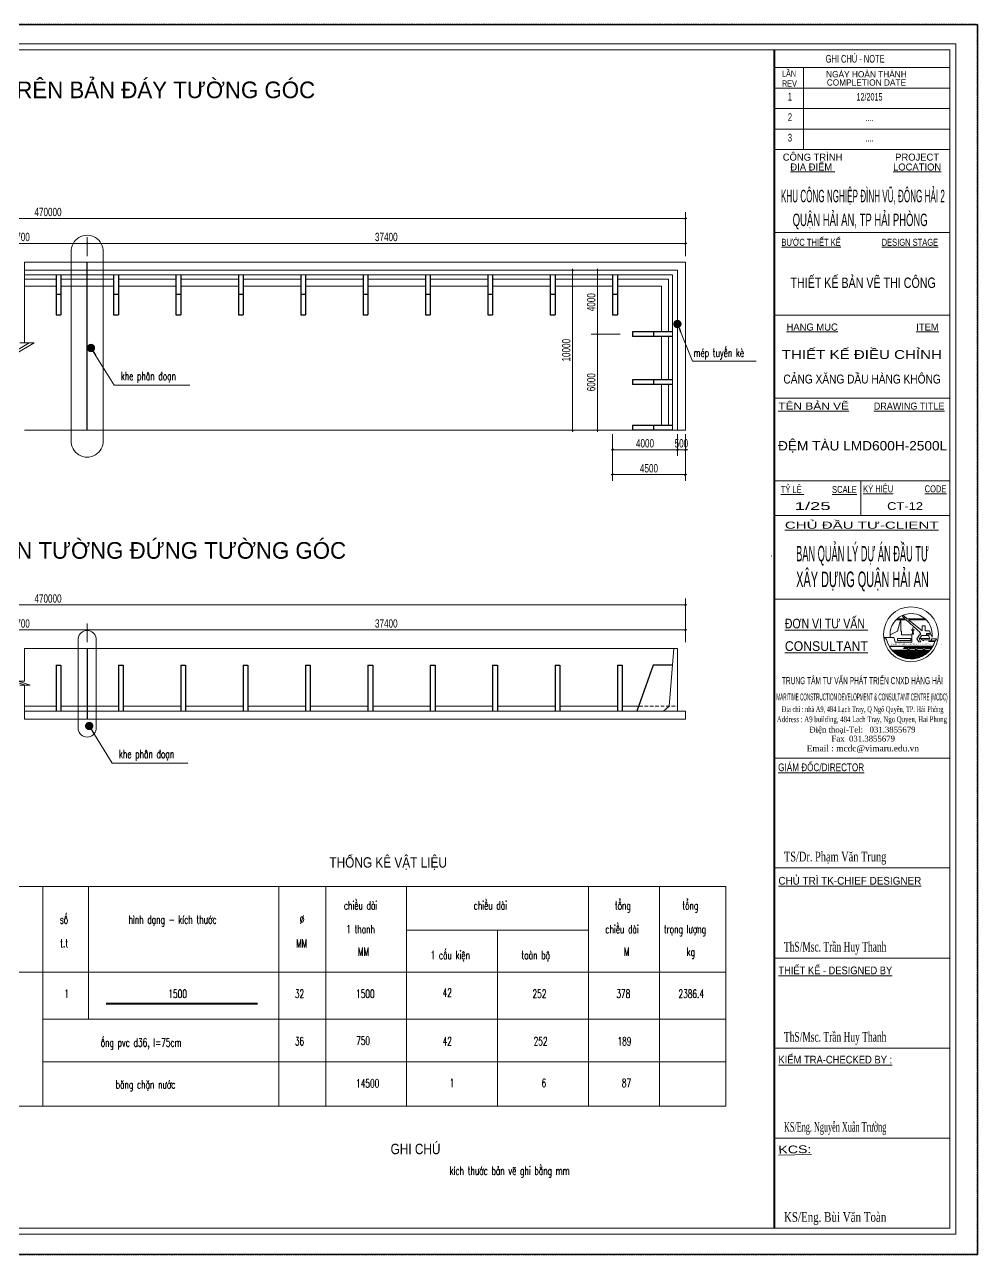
# Model space of a CAD drawing. Header units: millimetres. Extents: x -95488 to 835450, y -398213 to -214134.
# Drawn here: x 619439 to 679012, y -292409 to -215561 of the extents above; entities that cross this region are included whole.
import ezdxf
from ezdxf.enums import TextEntityAlignment as Align

# ---------------------------------------------------------------- set-up
doc = ezdxf.new("R2010")
doc.units = ezdxf.units.MM
doc.header["$MEASUREMENT"] = 0
doc.linetypes.add('HIDDEN', pattern=[0.375, 0.25, -0.125])
doc.layers.add('00 MV', color=3, linetype='Continuous', plot=False)
for name, color, linetype, lineweight in [('01 TEXT', 7, 'Continuous', 13), ('DIM', 177, 'Continuous', 20), ('MANH', 8, 'Continuous', 15), ('TEXT', 2, 'Continuous', 20), ('THAY', 7, 'Continuous', 25), ('THAY1', 9, 'Continuous', 20), ('THEPDOC', 1, 'Continuous', 40)]:
    doc.layers.add(name, color=color, linetype=linetype, lineweight=lineweight)
doc.layers.add('Net vang', color=2, linetype='Continuous')
doc.styles.add('GHI_CHU', font='VHARIAL_0.TTF', dxfattribs={"width": 0.8})
doc.styles.add('khung ban ve - kien phat', font='VHBLACK_0.TTF', dxfattribs={"width": 0.6})
doc.styles.add('phuc', font='VNTIME.TTF', dxfattribs={"width": 0.9})
doc.styles.add('TBV', font='VHHELS_0.TTF', dxfattribs={"width": 0.9, "height": 320})
doc.styles.add('TCK', font='VHAVANB_0.TTF', dxfattribs={"width": 0.85, "height": 200})
doc.styles.add('THUONG', font='vnsimli.shx', dxfattribs={"width": 0.55})
doc.styles.add('TXTDIM', font='VNARIAL_0.TTF', dxfattribs={"width": 0.7})
doc.dimstyles.new('DIM 260', dxfattribs={"dimscale": 260, "dimtxt": 2, "dimasz": 0.3, "dimexe": 1.5, "dimexo": 0, "dimgap": 0.5, "dimtad": 1, "dimdec": 0, "dimzin": 12, "dimdsep": 46, "dimtxsty": 'TXTDIM', "dimblk": 'SLASH', "dimcen": 1.5, "dimclrd": 256, "dimclre": 256, "dimclrt": 2, "dimadec": 0, "dimazin": 0, "dimtfac": 1, "dimtdec": 0, "dimtix": 1, "dimtmove": 0, "dimatfit": 3, "dimldrblk": 'DOT', "dimfxl": 2, "dimtolj": 1, "dimtzin": 0, "dimlwd": 9, "dimlwe": 9, "dimarcsym": 1})

# ---------------------------------------------------------------- blocks, each defined once
blk = doc.blocks.new('kk')
at = {"layer": '00 MV', "color": 3, "linetype": 'HIDDEN', "ltscale": 0.1}
blk.add_lwpolyline([(1792.07, -501.5), (2212.11, -501.5), (2212.11, -204.5), (1792.07, -204.5)], close=True, dxfattribs=at)
at = {"layer": '01 TEXT', "color": 7}
for p, q in [((2205.46, -214.88), (2163.03, -214.88)), ((2205.46, -219.83), (2163.03, -219.83)), ((2205.46, -224.78), (2163.03, -224.78)), ((2205.46, -229.73), (2163.03, -229.73)), ((2205.46, -234.68), (2163.03, -234.68)), ((2205.46, -254.68), (2163.03, -254.68)), ((2205.46, -274.68), (2163.03, -274.68)), ((2205.46, -294.68), (2163.03, -294.68)), ((2205.46, -314.68), (2163.03, -314.68)), ((2205.46, -323.06), (2163.03, -323.06)), ((2205.46, -343.27), (2163.03, -343.27)), ((2205.46, -381.62), (2163.03, -381.62)), ((2205.46, -408.16), (2163.02, -408.16)), ((2205.46, -429.92), (2163.02, -429.92)), ((2205.46, -451.68), (2163.02, -451.68)), ((2205.46, -473.45), (2163.02, -473.45))]:
    blk.add_line(p, q, dxfattribs=at)
at = {"layer": '01 TEXT', "linetype": 'Continuous'}
blk.add_lwpolyline([(1811.35, -496.62), (1811.35, -209.18), (2206.87, -209.18), (2206.87, -496.62)], close=True, dxfattribs=at)
at = {"layer": '01 TEXT', "color": 4, "const_width": 0.25}
blk.add_lwpolyline([(1812.76, -495.2), (1812.76, -210.6), (2205.46, -210.6), (2205.46, -495.2)], close=True, dxfattribs=at)
at = {"layer": '01 TEXT', "color": 7, "const_width": 0.424}
blk.add_lwpolyline([(2163.03, -210.6), (2163.03, -495.2)], dxfattribs=at)
at = {"layer": '01 TEXT', "color": 7}
for points in [[(2170.1, -214.88), (2170.1, -234.68)], [(2205.46, -274.68), (2163.03, -274.68)], [(2183.91, -314.68), (2183.91, -323.06)]]:
    blk.add_lwpolyline(points, dxfattribs=at)
at = {"layer": 'THAY1', "color": 0, "ltscale": 3}
for p, q in [((2194.21, -347.24), (2194.04, -347.44)), ((2194.63, -347.99), (2194.04, -347.44)), ((2195.14, -347.99), (2194.21, -347.24)), ((2192.46, -348.25), (2194.92, -348.25)), ((2192.74, -347.99), (2194.63, -347.99)), ((2193.49, -348.37), (2192.81, -350.96)), ((2193.63, -348.56), (2193.49, -348.37)), ((2193.63, -350.98), (2193.63, -348.56)), ((2198.28, -351.3), (2194.92, -348.25)), ((2195.14, -347.99), (2199.44, -347.99)), ((2195.46, -348.25), (2199.72, -348.25)), ((2198.73, -350.88), (2195.46, -348.25)), ((2196.47, -350.65), (2196.5, -350.11)), ((2196.5, -350.11), (2196.53, -350.65)), ((2199.45, -349.7), (2198.73, -349.7)), ((2198.73, -349.7), (2198.73, -350.88)), ((2199.45, -350.9), (2199.45, -349.7)), ((2191.95, -352.5), (2189.57, -352.51)), ((2190.17, -352.98), (2189.57, -352.51)), ((2192.81, -350.96), (2191, -351.88)), ((2192.23, -353.62), (2191.95, -352.5)), ((2192.81, -353.25), (2192.81, -352.73)), ((2192.81, -352.73), (2196.04, -352.73)), ((2196.04, -353.25), (2192.81, -353.25)), ((2193.78, -350.98), (2193.63, -350.98)), ((2193.78, -351.91), (2193.78, -350.98)), ((2193.78, -351.91), (2196.24, -351.91)), ((2196.04, -352.73), (2196.04, -353.25)), ((2196.1, -350.67), (2196.1, -350.65)), ((2196.1, -350.65), (2196.47, -350.65)), ((2196.44, -350.85), (2196.1, -350.67)), ((2196.24, -351.91), (2196.24, -353.62)), ((2196.36, -351.68), (2196.36, -351.45)), ((2196.36, -351.45), (2196.39, -351.45)), ((2196.64, -351.68), (2196.36, -351.68)), ((2196.36, -351.68), (2196.64, -351.68)), ((2196.39, -351.45), (2196.39, -351.22)), ((2196.39, -351.22), (2196.42, -351.22)), ((2196.42, -351.22), (2196.42, -350.96)), ((2196.42, -350.96), (2196.44, -350.96)), ((2196.44, -350.96), (2196.44, -350.85)), ((2196.9, -350.65), (2196.53, -350.65)), ((2196.56, -350.85), (2196.9, -350.67)), ((2196.56, -350.96), (2196.56, -350.85)), ((2196.59, -350.96), (2196.56, -350.96)), ((2196.59, -351.22), (2196.59, -350.96)), ((2196.61, -351.22), (2196.59, -351.22)), ((2196.61, -351.45), (2196.61, -351.22)), ((2196.64, -351.45), (2196.61, -351.45)), ((2196.64, -351.68), (2196.64, -351.45)), ((2196.9, -350.67), (2196.9, -350.65)), ((2197.45, -352.82), (2198.13, -351.87)), ((2197.99, -353.56), (2197.45, -352.82)), ((2198.02, -352.82), (2198.68, -352.05)), ((2198.45, -353.56), (2198.02, -352.82)), ((2198.13, -351.87), (2198.36, -351.87)), ((2198.19, -351.47), (2198.19, -351.33)), ((2198.19, -351.33), (2198.28, -351.33)), ((2198.36, -351.47), (2198.19, -351.47)), ((2198.28, -351.33), (2198.28, -351.3)), ((2200.65, -352.76), (2198.33, -352.76)), ((2198.33, -352.76), (2198.33, -352.79)), ((2198.33, -352.79), (2199.05, -353.3)), ((2198.36, -351.87), (2198.36, -351.47)), ((2198.68, -352.05), (2200.33, -352.05)), ((2199.05, -353.3), (2199.05, -353.1)), ((2199.05, -353.1), (2200.51, -353.1)), ((2200.56, -350.9), (2199.45, -350.9)), ((2199.79, -351.9), (2199.79, -351.53)), ((2199.79, -351.53), (2200.76, -351.53)), ((2200.94, -351.9), (2199.79, -351.9)), ((2200.33, -352.05), (2200.65, -352.76)), ((2200.51, -353.1), (2200.39, -353.48)), ((2200.76, -351.53), (2200.56, -350.9)), ((2200.76, -353.31), (2201.08, -352.82)), ((2202.08, -353.31), (2200.76, -353.31)), ((2201.15, -352.42), (2200.94, -351.9)), ((2201.08, -352.82), (2202.2, -352.82)), ((2202.2, -353.02), (2202.08, -353.02)), ((2202.08, -353.02), (2202.08, -353.31)), ((2202.2, -352.82), (2202.2, -353.02)), ((2201.38, -354.59), (2190.77, -354.59)), ((2190.83, -354.68), (2201.32, -354.68)), ((2195.39, -355.56), (2191.44, -355.56)), ((2195.39, -355.65), (2191.52, -355.65)), ((2195.39, -355.93), (2191.78, -355.93)), ((2195.39, -355.93), (2191.78, -355.93)), ((2195.39, -356.02), (2191.87, -356.02)), ((2195.39, -356.28), (2192.16, -356.28)), ((2196.24, -353.62), (2192.23, -353.62)), ((2195.39, -356.36), (2192.26, -356.36)), ((2194.52, -354.93), (2194.27, -355.19)), ((2194.27, -355.19), (2195.21, -355.19)), ((2201.17, -354.93), (2194.52, -354.93)), ((2195.21, -355.19), (2195.39, -355.39)), ((2195.39, -355.56), (2195.39, -355.39)), ((2195.39, -355.93), (2195.39, -355.65)), ((2195.39, -356.28), (2195.39, -356.02)), ((2195.39, -356.63), (2195.39, -356.36)), ((2195.55, -355.39), (2195.73, -355.19)), ((2195.55, -355.56), (2195.55, -355.39)), ((2197.24, -355.56), (2195.55, -355.56)), ((2195.55, -355.93), (2195.55, -355.65)), ((2197.24, -355.65), (2195.55, -355.65)), ((2197.24, -355.93), (2195.55, -355.93)), ((2197.24, -355.93), (2195.55, -355.93)), ((2195.55, -356.28), (2195.55, -356.02)), ((2197.24, -356.02), (2195.55, -356.02)), ((2197.24, -356.28), (2195.55, -356.28)), ((2195.55, -356.63), (2195.55, -356.36)), ((2197.24, -356.36), (2195.55, -356.36)), ((2197.07, -355.19), (2195.73, -355.19)), ((2197.24, -355.39), (2197.07, -355.19)), ((2197.24, -355.56), (2197.24, -355.39)), ((2197.24, -355.93), (2197.24, -355.65)), ((2197.24, -356.28), (2197.24, -356.02)), ((2197.24, -356.63), (2197.24, -356.36)), ((2197.42, -355.39), (2197.59, -355.19)), ((2197.42, -355.56), (2197.42, -355.39)), ((2199.11, -355.56), (2197.42, -355.56)), ((2197.42, -355.93), (2197.42, -355.65)), ((2199.11, -355.65), (2197.42, -355.65)), ((2200.37, -355.93), (2197.42, -355.93)), ((2199.11, -355.93), (2197.42, -355.93)), ((2197.42, -356.28), (2197.42, -356.02)), ((2199.11, -356.02), (2197.42, -356.02)), ((2199.11, -356.28), (2197.42, -356.28)), ((2197.42, -356.63), (2197.42, -356.36)), ((2199.11, -356.36), (2197.42, -356.36)), ((2198.93, -355.19), (2197.59, -355.19)), ((2197.99, -353.56), (2198.45, -353.56)), ((2199.11, -355.39), (2198.93, -355.19)), ((2199.11, -355.56), (2199.11, -355.39)), ((2199.11, -355.93), (2199.11, -355.65)), ((2199.11, -356.28), (2199.11, -356.02)), ((2199.11, -356.63), (2199.11, -356.36)), ((2199.28, -355.39), (2199.45, -355.19)), ((2199.28, -355.56), (2199.28, -355.39)), ((2200.71, -355.56), (2199.28, -355.56)), ((2199.28, -355.93), (2199.28, -355.65)), ((2200.63, -355.65), (2199.28, -355.65)), ((2199.28, -356.28), (2199.28, -356.02)), ((2200.28, -356.02), (2199.28, -356.02)), ((2200, -356.28), (2199.28, -356.28)), ((2199.28, -356.63), (2199.28, -356.36)), ((2199.89, -356.36), (2199.28, -356.36)), ((2201, -355.19), (2199.45, -355.19)), ((2200.39, -353.48), (2201.85, -353.48)), ((2195.39, -356.63), (2192.61, -356.63)), ((2195.39, -356.73), (2192.76, -356.73)), ((2195.39, -356.73), (2192.76, -356.73)), ((2195.39, -356.96), (2193.15, -356.96)), ((2195.39, -357.08), (2193.37, -357.08)), ((2195.39, -357.34), (2193.97, -357.34)), ((2195.39, -357.34), (2193.97, -357.34)), ((2195.39, -357.42), (2194.21, -357.42)), ((2195.39, -356.96), (2195.39, -356.73)), ((2195.39, -357.34), (2195.39, -357.08)), ((2195.39, -357.68), (2195.39, -357.42)), ((2197.24, -356.63), (2195.55, -356.63)), ((2195.55, -356.96), (2195.55, -356.73)), ((2197.24, -356.73), (2195.55, -356.73)), ((2197.24, -356.73), (2195.55, -356.73)), ((2197.24, -356.96), (2195.55, -356.96)), ((2195.55, -357.34), (2195.55, -357.08)), ((2197.24, -357.08), (2195.55, -357.08)), ((2197.24, -357.34), (2195.55, -357.34)), ((2197.24, -357.34), (2195.55, -357.34)), ((2195.55, -357.7), (2195.55, -357.42)), ((2197.24, -357.42), (2195.55, -357.42)), ((2197.24, -356.96), (2197.24, -356.73)), ((2197.24, -357.34), (2197.24, -357.08)), ((2197.24, -357.6), (2197.24, -357.42)), ((2199.11, -356.63), (2197.42, -356.63)), ((2197.42, -356.96), (2197.42, -356.73)), ((2199.11, -356.73), (2197.42, -356.73)), ((2199.11, -356.73), (2197.42, -356.73)), ((2199, -356.96), (2197.42, -356.96)), ((2197.42, -357.34), (2197.42, -357.08)), ((2198.78, -357.08), (2197.42, -357.08)), ((2198.19, -357.34), (2197.42, -357.34)), ((2197.42, -357.58), (2197.42, -357.42)), ((2197.94, -357.42), (2197.42, -357.42)), ((2199.11, -356.91), (2199.11, -356.73)), ((2199.54, -356.63), (2199.28, -356.63)), ((2199.28, -356.8), (2199.28, -356.73)), ((2199.39, -356.73), (2199.28, -356.73))]:
    blk.add_line(p, q, dxfattribs=at)
blk.add_circle((2196.06, -351.75), 6.64, dxfattribs=at)
for centre, radius, start, end in [((2196.09, -351.83), 5.1, 353.3199, 187.649), ((2196.08, -351.66), 6.05, 192.5837, 342.598)]:
    blk.add_arc(centre, radius, start, end, dxfattribs=at)
at = {"layer": '01 TEXT', "style": 'khung ban ve - kien phat', "width": 0.7}
for s, height, p in [('ghi chó - note', 1.8669, (2175.44, -213.69)), ('lÇn', 1.5, (2164.88, -217.09)), ('REV', 1.5, (2164.88, -219.48)), ('1', 1.87, (2166.31, -222.84)), ('2', 1.87, (2166.31, -227.79)), ('3', 1.87, (2166.31, -232.74))]:
    blk.add_text(s, height=height, dxfattribs=at).set_placement(p)
at = {"layer": '01 TEXT'}
for s, height, style, p in [('ngµy hoµn thµnh', 1.5, 'khung ban ve - kien phat', (2185.29, -217.24)), ('COMPLETION date', 1.5, 'khung ban ve - kien phat', (2185.29, -219.23)), ('c«ng tr×nh', 1.7, 'khung ban ve - kien phat', (2172.28, -237.36)), ('%%U®Þa ®iÓm ', 1.7, 'khung ban ve - kien phat', (2172.28, -239.74)), ('project', 1.7, 'khung ban ve - kien phat', (2197.54, -237.36)), ('%%Ulocation', 1.7, 'khung ban ve - kien phat', (2197.54, -239.74)), ('%%Uh¹ng môc', 1.7, 'khung ban ve - kien phat', (2172.18, -278.39)), ('%%Uitem', 1.7, 'khung ban ve - kien phat', (2200.05, -278.39)), ('§iÖn tho¹i-Tel:   031.3855679', 1.4, 'phuc', (2184.32, -375.47)), ('Fax  031.3855679', 1.4, 'phuc', (2184.52, -377.64)), ('Email : mcdc@vimaru.edu.vn', 1.4935, 'phuc', (2184.42, -380.02))]:
    blk.add_text(s, height=height, dxfattribs=dict(at, style=style)).set_placement(p, align=Align.CENTER)
at = {"layer": '01 TEXT', "style": 'khung ban ve - kien phat'}
for s, height, width, p in [('12/2015', 1.8, 0.7, (2186.03, -222.84)), ('....', 1.8, 0.7, (2186.03, -227.79)), ('....', 1.8, 0.7, (2186.03, -232.74)), ('%%Ub\xadíc thiÕt kÕ', 1.7, 0.8, (2171.92, -257.93)), ('%%Udesign stage', 1.7, 0.8, (2195.8, -257.93)), ('%%Utû lÖ ', 1.7, 0.7, (2167.37, -317.61)), ('%%Uscale', 1.7, 0.7, (2179.97, -317.61)), ('%%Uký hiÖu', 1.7, 0.7, (2188.13, -317.47)), ('%%Ucode', 1.7, 0.7, (2201.99, -317.47))]:
    blk.add_text(s, height=height, dxfattribs=dict(at, width=width)).set_placement(p, align=Align.CENTER)
at = {"layer": '01 TEXT'}
for s, height, style, width, p, p2 in [('khu c«ng nghiÖp ®×nh vò, ®«ng h¶i 2', 3, 'khung ban ve - kien phat', 0.418616, (2164.64, -247.4), (2204.25, -247.4)), ('quËn h¶i an, tp h¶i phßng ', 3, 'khung ban ve - kien phat', 0.482996, (2167.47, -253.16), (2200.72, -253.16)), ('thiÕt kÕ b¶n vÏ thi c«ng', 2.5122, 'khung ban ve - kien phat', 0.669286, (2166.93, -268.1), (2202.05, -268.1)), ('%%Utªn b¶n vÏ', 1.7, 'khung ban ve - kien phat', 1.090745, (2163.99, -297.48), (2181.08, -297.48)), ('%%Udrawing title', 1.7, 'khung ban ve - kien phat', 0.839148, (2187.07, -297.48), (2204.16, -297.48)), ('%%Uchñ ®Çu t\xad-client', 1.7, 'khung ban ve - kien phat', 1.401803, (2165.58, -326.24), (2202.72, -326.24)), ('ban qu¶n lý dù ¸n ®Çu t\xad', 3.75, 'khung ban ve - kien phat', 0.375811, (2168.31, -334.14), (2200.38, -334.14)), ('x©y dùng quËn h¶i an', 3.75, 'khung ban ve - kien phat', 0.440628, (2168.31, -340.34), (2200.38, -340.34)), ('%%U®¬n vÞ t\xad vÊn ', 2.3327, 'khung ban ve - kien phat', 0.700383, (2165.58, -350.31), (2185.64, -350.31)), ('%%Uconsultant', 2.3327, 'khung ban ve - kien phat', 0.817065, (2165.58, -355.76), (2185.64, -355.76)), ('trung t©m t\xad vÊn ph¸t triÓn cnxd hµng h¶i', 1.7, 'khung ban ve - kien phat', 0.59758, (2164.86, -363.79), (2203.78, -363.79)), ('MARITIME CONSTRUCTION DEVELOPMENT & CONSULTANT CENTRE (MCDC)', 1.7, 'khung ban ve - kien phat', 0.423497, (2163.53, -367.72), (2204.9, -367.72)), ('§Þa chØ : nhµ A9, 484 L¹ch Tray, Q Ng« QuyÒn, TP. H¶i Phßng', 1.4, 'phuc', 0.732291, (2164.83, -370.52), (2203.9, -370.52)), ('Address : A9 building, 484 Lach Tray, Ngo Quyen, Hai Phong', 1.4, 'phuc', 0.788828, (2163.65, -372.96), (2204.76, -372.96)), ('%%Ugi¸m ®èc/director', 1.8669, 'khung ban ve - kien phat', 0.69313, (2163.97, -384.8), (2184.74, -384.8)), ('TS/Dr. Ph¹m V¨n Trung', 2.3327, 'phuc', 0.729114, (2165.36, -406.59), (2190.1, -406.59)), ('%%Uchñ tr× tk-chief designer', 1.867, 'khung ban ve - kien phat', 0.853952, (2164.02, -412.2), (2198.55, -412.2)), ('ThS/Msc. TrÇn Huy Thanh', 2.3327, 'phuc', 0.670115, (2165.37, -428.35), (2190.1, -428.35)), ('%%UthiÕt kÕ - designed by', 1.867, 'khung ban ve - kien phat', 0.79244, (2164.02, -433.85), (2191.52, -433.85)), ('ThS/Msc. TrÇn Huy Thanh', 2.3327, 'phuc', 0.670115, (2165.37, -450.11), (2190.1, -450.11)), ('%%UkiÓm tra-checked by :', 1.867, 'khung ban ve - kien phat', 0.792516, (2164.02, -455.39), (2191.52, -455.39)), ('KS/Eng. NguyÔn Xu©n Tr\xadêng', 2.3327, 'phuc', 0.594563, (2165.36, -471.87), (2190.1, -471.87)), ('KS/Eng. Bïi V¨n Toµn', 2.3327, 'phuc', 0.790795, (2165.36, -493.63), (2190.1, -493.63))]:
    blk.add_text(s, height=height, dxfattribs=dict(at, style=style, width=width)).set_placement(p, p2, align=Align.FIT)
at = {"layer": '01 TEXT', "color": 1, "style": 'khung ban ve - kien phat'}
for s, width, p, p2 in [('thiÕt kÕ ®iÒu chØnh', 1.108959, (2164.83, -285.26), (2203.53, -285.26)), ('c¶ng x¨ng dÇu hµng kh«ng ', 0.718427, (2165.23, -291.18), (2203.93, -291.18))]:
    blk.add_text(s, height=2.1533, dxfattribs=dict(at, width=width)).set_placement(p, p2, align=Align.FIT)
at = {"layer": '01 TEXT', "style": 'khung ban ve - kien phat', "width": 1.184713}
blk.add_text('%%Ukcs:', height=1.867, rotation=1.0652, dxfattribs=at).set_placement((2164.02, -477.15), (2172, -477), align=Align.FIT)
at = {"layer": 'THAY1', "color": 0, "ltscale": 3, "style": 'GHI_CHU', "width": 0.8}
blk.add_text('maritime construction development and consultant center', height=0.252, dxfattribs=at).set_placement((2191.24, -354.24))
blk = doc.blocks.new('SLASH')
at = {"layer": 'DIM', "color": 16, "linetype": 'Continuous'}
for p, q in [((-1.2, 0), (1.2, 0)), ((-0.6, -0.6), (0.6, 0.6))]:
    blk.add_line(p, q, dxfattribs=at)
blk = doc.blocks.new('*D59')
at = {"layer": 'Defpoints', "color": 0}
for p in [(623354, -229230), (611954, -230032), (623354, -230032)]:
    blk.add_point(p, dxfattribs=at)
at = {"layer": 'DIM', "lineweight": 9}
for p, q in [((611954, -230032), (611954, -228840)), ((623354, -230032), (623354, -228840)), ((612032, -229230), (623276, -229230))]:
    blk.add_line(p, q, dxfattribs=at)
at = {"layer": 'DIM', "lineweight": 9, "xscale": 78, "yscale": 78, "zscale": 78, "rotation": 180}
blk.add_blockref('SLASH', (611954, -229230), dxfattribs=at)
at = {"layer": 'DIM', "lineweight": 9, "xscale": 78, "yscale": 78, "zscale": 78}
blk.add_blockref('SLASH', (623354, -229230), dxfattribs=at)
at = {"layer": 'DIM', "color": 2, "insert": (617654, -228834), "char_height": 520, "attachment_point": 5, "style": 'TXTDIM'}
blk.add_mtext('\\A1;13x30900=401700', dxfattribs=at)
blk = doc.blocks.new('_Dot')
at = {"color": 0, "linetype": 'ByBlock', "lineweight": -2}
blk.add_line((-0.5, 0), (-1, 0), dxfattribs=at)
at = {"color": 0, "linetype": 'ByBlock', "const_width": 0.5}
blk.add_lwpolyline([(-0.25, 0, 1), (0.25, 0, 1)], format="xyb", close=True, dxfattribs=at)
blk = doc.blocks.new('*D60')
at = {"layer": 'Defpoints', "color": 0}
for p in [(660754, -229230), (623354, -230032), (660754, -230032)]:
    blk.add_point(p, dxfattribs=at)
at = {"layer": 'DIM', "lineweight": 9}
for p, q in [((623354, -230032), (623354, -228840)), ((660754, -230032), (660754, -228840)), ((623432, -229230), (660676, -229230))]:
    blk.add_line(p, q, dxfattribs=at)
at = {"layer": 'DIM', "lineweight": 9, "xscale": 78, "yscale": 78, "zscale": 78, "rotation": 180}
blk.add_blockref('SLASH', (623354, -229230), dxfattribs=at)
at = {"layer": 'DIM', "lineweight": 9, "xscale": 78, "yscale": 78, "zscale": 78}
blk.add_blockref('SLASH', (660754, -229230), dxfattribs=at)
at = {"layer": 'DIM', "color": 2, "insert": (642054, -228834), "char_height": 520, "attachment_point": 5, "style": 'TXTDIM'}
blk.add_mtext('\\A1;37400', dxfattribs=at)
blk = doc.blocks.new('*D61')
at = {"layer": 'Defpoints', "color": 0}
for p in [(656685, -230908), (655262, -234908), (656685, -234908)]:
    blk.add_point(p, dxfattribs=at)
at = {"layer": 'DIM', "lineweight": 9}
for p, q in [((656685, -230908), (654872, -230908)), ((655262, -230986), (655262, -234830)), ((656685, -234908), (654872, -234908))]:
    blk.add_line(p, q, dxfattribs=at)
at = {"layer": 'DIM', "lineweight": 9, "xscale": 78, "yscale": 78, "zscale": 78}
for p, rotation in [((655262, -230908), 90), ((655262, -234908), 270)]:
    blk.add_blockref('SLASH', p, dxfattribs=dict(at, rotation=rotation))
at = {"layer": 'DIM', "color": 2, "insert": (654867, -232908), "char_height": 520, "attachment_point": 5, "rotation": 90, "style": 'TXTDIM'}
blk.add_mtext('\\A1;4000', dxfattribs=at)
blk = doc.blocks.new('*D62')
at = {"layer": 'Defpoints', "color": 0}
for p in [(656685, -234908), (655262, -240908), (656685, -240908)]:
    blk.add_point(p, dxfattribs=at)
at = {"layer": 'DIM', "lineweight": 9}
for p, q in [((656685, -234908), (654872, -234908)), ((655262, -234986), (655262, -240830)), ((656685, -240908), (654872, -240908))]:
    blk.add_line(p, q, dxfattribs=at)
at = {"layer": 'DIM', "lineweight": 9, "xscale": 78, "yscale": 78, "zscale": 78}
for p, rotation in [((655262, -234908), 90), ((655262, -240908), 270)]:
    blk.add_blockref('SLASH', p, dxfattribs=dict(at, rotation=rotation))
at = {"layer": 'DIM', "color": 2, "insert": (654867, -237908), "char_height": 520, "attachment_point": 5, "rotation": 90, "style": 'TXTDIM'}
blk.add_mtext('\\A1;6000', dxfattribs=at)
blk = doc.blocks.new('*D63')
at = {"layer": 'Defpoints', "color": 0}
for p in [(656685, -230908), (653702, -240908), (656685, -240908)]:
    blk.add_point(p, dxfattribs=at)
at = {"layer": 'DIM', "lineweight": 9}
for p, q in [((656685, -230908), (653312, -230908)), ((653702, -230986), (653702, -240830)), ((656685, -240908), (653312, -240908))]:
    blk.add_line(p, q, dxfattribs=at)
at = {"layer": 'DIM', "lineweight": 9, "xscale": 78, "yscale": 78, "zscale": 78}
for p, rotation in [((653702, -230908), 90), ((653702, -240908), 270)]:
    blk.add_blockref('SLASH', p, dxfattribs=dict(at, rotation=rotation))
at = {"layer": 'DIM', "color": 2, "insert": (653307, -235908), "char_height": 520, "attachment_point": 5, "rotation": 90, "style": 'TXTDIM'}
blk.add_mtext('\\A1;10000', dxfattribs=at)
blk = doc.blocks.new('*D64')
at = {"layer": 'Defpoints', "color": 0}
for p in [(656204, -241159), (660254, -241159), (660254, -242124)]:
    blk.add_point(p, dxfattribs=at)
at = {"layer": 'DIM', "lineweight": 9}
for p, q in [((656204, -241159), (656204, -242514)), ((660254, -241159), (660254, -242514)), ((656282, -242124), (660176, -242124))]:
    blk.add_line(p, q, dxfattribs=at)
at = {"layer": 'DIM', "lineweight": 9, "xscale": 78, "yscale": 78, "zscale": 78, "rotation": 180}
blk.add_blockref('SLASH', (656204, -242124), dxfattribs=at)
at = {"layer": 'DIM', "lineweight": 9, "xscale": 78, "yscale": 78, "zscale": 78}
blk.add_blockref('SLASH', (660254, -242124), dxfattribs=at)
at = {"layer": 'DIM', "color": 2, "insert": (658229, -241729), "char_height": 520, "attachment_point": 5, "style": 'TXTDIM'}
blk.add_mtext('\\A1;4000', dxfattribs=at)
blk = doc.blocks.new('*D65')
at = {"layer": 'Defpoints', "color": 0}
for p in [(660254, -241159), (660754, -241159), (660754, -242124)]:
    blk.add_point(p, dxfattribs=at)
at = {"layer": 'DIM', "lineweight": 9}
for p, q in [((660254, -241159), (660254, -242514)), ((660754, -241159), (660754, -242514)), ((660176, -242124), (660098, -242124)), ((660254, -242124), (660754, -242124)), ((660832, -242124), (660910, -242124))]:
    blk.add_line(p, q, dxfattribs=at)
at = {"layer": 'DIM', "lineweight": 9, "xscale": 78, "yscale": 78, "zscale": 78}
blk.add_blockref('SLASH', (660254, -242124), dxfattribs=at)
at = {"layer": 'DIM', "lineweight": 9, "xscale": 78, "yscale": 78, "zscale": 78, "rotation": 180}
blk.add_blockref('SLASH', (660754, -242124), dxfattribs=at)
at = {"layer": 'DIM', "color": 2, "insert": (660504, -241729), "char_height": 520, "attachment_point": 5, "style": 'TXTDIM'}
blk.add_mtext('\\A1;500', dxfattribs=at)
blk = doc.blocks.new('*D66')
at = {"layer": 'Defpoints', "color": 0}
for p in [(656204, -241159), (660754, -241159), (660754, -243684)]:
    blk.add_point(p, dxfattribs=at)
at = {"layer": 'DIM', "lineweight": 9}
for p, q in [((656204, -241159), (656204, -244074)), ((660754, -241159), (660754, -244074)), ((656282, -243684), (660676, -243684))]:
    blk.add_line(p, q, dxfattribs=at)
at = {"layer": 'DIM', "lineweight": 9, "xscale": 78, "yscale": 78, "zscale": 78, "rotation": 180}
blk.add_blockref('SLASH', (656204, -243684), dxfattribs=at)
at = {"layer": 'DIM', "lineweight": 9, "xscale": 78, "yscale": 78, "zscale": 78}
blk.add_blockref('SLASH', (660754, -243684), dxfattribs=at)
at = {"layer": 'DIM', "color": 2, "insert": (658479, -243289), "char_height": 520, "attachment_point": 5, "style": 'TXTDIM'}
blk.add_mtext('\\A1;4500', dxfattribs=at)
blk = doc.blocks.new('*D70')
at = {"layer": 'Defpoints', "color": 0}
for p in [(623354, -253383), (611954, -254160), (623354, -254160)]:
    blk.add_point(p, dxfattribs=at)
at = {"layer": 'DIM', "lineweight": 9}
for p, q in [((611954, -254160), (611954, -252993)), ((612032, -253383), (623276, -253383)), ((623354, -254160), (623354, -252993))]:
    blk.add_line(p, q, dxfattribs=at)
at = {"layer": 'DIM', "lineweight": 9, "xscale": 78, "yscale": 78, "zscale": 78, "rotation": 180}
blk.add_blockref('SLASH', (611954, -253383), dxfattribs=at)
at = {"layer": 'DIM', "lineweight": 9, "xscale": 78, "yscale": 78, "zscale": 78}
blk.add_blockref('SLASH', (623354, -253383), dxfattribs=at)
at = {"layer": 'DIM', "color": 2, "insert": (617654, -252988), "char_height": 520, "attachment_point": 5, "style": 'TXTDIM'}
blk.add_mtext('\\A1;13x30900=401700', dxfattribs=at)
blk = doc.blocks.new('*D71')
at = {"layer": 'Defpoints', "color": 0}
for p in [(660754, -253383), (623354, -254160), (660754, -254160)]:
    blk.add_point(p, dxfattribs=at)
at = {"layer": 'DIM', "lineweight": 9}
for p, q in [((623354, -254160), (623354, -252993)), ((623432, -253383), (660676, -253383)), ((660754, -254160), (660754, -252993))]:
    blk.add_line(p, q, dxfattribs=at)
at = {"layer": 'DIM', "lineweight": 9, "xscale": 78, "yscale": 78, "zscale": 78, "rotation": 180}
blk.add_blockref('SLASH', (623354, -253383), dxfattribs=at)
at = {"layer": 'DIM', "lineweight": 9, "xscale": 78, "yscale": 78, "zscale": 78}
blk.add_blockref('SLASH', (660754, -253383), dxfattribs=at)
at = {"layer": 'DIM', "color": 2, "insert": (642054, -252988), "char_height": 520, "attachment_point": 5, "style": 'TXTDIM'}
blk.add_mtext('\\A1;37400', dxfattribs=at)
blk = doc.blocks.new('*D72')
at = {"layer": 'Defpoints', "color": 0}
for p in [(660754, -227670), (581054, -230032), (660754, -230032)]:
    blk.add_point(p, dxfattribs=at)
at = {"layer": 'DIM', "lineweight": 9}
for p, q in [((581054, -230032), (581054, -227280)), ((660754, -230032), (660754, -227280)), ((581132, -227670), (660676, -227670))]:
    blk.add_line(p, q, dxfattribs=at)
at = {"layer": 'DIM', "lineweight": 9, "xscale": 78, "yscale": 78, "zscale": 78, "rotation": 180}
blk.add_blockref('SLASH', (581054, -227670), dxfattribs=at)
at = {"layer": 'DIM', "lineweight": 9, "xscale": 78, "yscale": 78, "zscale": 78}
blk.add_blockref('SLASH', (660754, -227670), dxfattribs=at)
at = {"layer": 'DIM', "color": 2, "insert": (620904, -227274), "char_height": 520, "attachment_point": 5, "style": 'TXTDIM'}
blk.add_mtext('\\A1;470000', dxfattribs=at)
blk = doc.blocks.new('*D73')
at = {"layer": 'Defpoints', "color": 0}
for p in [(660754, -251823), (581054, -254160), (660754, -254160)]:
    blk.add_point(p, dxfattribs=at)
at = {"layer": 'DIM', "lineweight": 9}
for p, q in [((581054, -254160), (581054, -251433)), ((581132, -251823), (660676, -251823)), ((660754, -254160), (660754, -251433))]:
    blk.add_line(p, q, dxfattribs=at)
at = {"layer": 'DIM', "lineweight": 9, "xscale": 78, "yscale": 78, "zscale": 78, "rotation": 180}
blk.add_blockref('SLASH', (581054, -251823), dxfattribs=at)
at = {"layer": 'DIM', "lineweight": 9, "xscale": 78, "yscale": 78, "zscale": 78}
blk.add_blockref('SLASH', (660754, -251823), dxfattribs=at)
at = {"layer": 'DIM', "color": 2, "insert": (620904, -251428), "char_height": 520, "attachment_point": 5, "style": 'TXTDIM'}
blk.add_mtext('\\A1;470000', dxfattribs=at)

msp = doc.modelspace()

# ---------------------------------------------------------------- linework, layer by layer
at = {"color": 4}
msp.add_open_spline([(666137, -248763.5), (666146.8, -248763.5), (666156.5, -248763.5), (666166.3, -248763.5)], degree=3, dxfattribs=at)
at = {"layer": 'DIM'}
for p, q in [((622359.2, -229664.1), (622359.2, -241540.7)), ((624349.4, -229664.1), (624349.4, -241540.7)), ((622795.9, -253891), (622795.9, -259589.8)), ((623912.7, -253891), (623912.7, -259589.8)), ((620579.3, -269428.6), (620579.3, -283151.3)), ((623440.1, -269428.6), (623440.1, -277706.6)), ((635329.7, -269428.6), (635329.7, -283151.3)), ((638268.6, -269428.6), (638268.6, -283151.3)), ((643307.5, -269428.6), (643307.5, -283151.3)), ((654686.9, -269428.6), (654686.9, -283151.3)), ((663272.7, -269428.6), (659145.1, -269428.6)), ((663272.7, -269428.6), (663272.7, -283151.3)), ((643307.5, -272143.6), (654686.9, -272143.6)), ((648997.2, -272143.6), (648997.2, -283151.3)), ((615655, -274774.2), (663272.7, -274774.2)), ((620579.3, -277706.6), (663272.7, -277706.6)), ((620579.3, -280371.7), (663272.7, -280371.7)), ((663272.7, -283151.3), (659145.1, -283151.3))]:
    msp.add_line(p, q, dxfattribs=at)
msp.add_lwpolyline([(615655, -269428.6), (659145.1, -269428.6), (659145.1, -283151.3), (615655, -283151.3)], close=True, dxfattribs=at)
for centre, radius, start, end in [((623354.3, -229719.5), 996.6, 356.812027, 183.187973), ((623354.3, -241596.1), 996.6, 176.812027, 3.187973), ((623354.3, -253985.1), 562.6, 7.043889, 172.956111), ((623354.3, -259520.8), 562.6, 187.043889, 352.956111)]:
    msp.add_arc(centre, radius, start, end, dxfattribs=at)
at = {"layer": 'Net vang'}
msp.add_lwpolyline([(570327.8, -215561.2), (679012.3, -215561.2), (679012.3, -292408.9), (570327.8, -292408.9)], close=True, dxfattribs=at)
at = {"layer": 'THAY'}
for p, q in [((623354.3, -240907.8), (623354.3, -230407.8)), ((623354.3, -254552.9), (623354.3, -258952.9))]:
    msp.add_line(p, q, dxfattribs=at)
at = {"layer": 'THAY', "color": 1}
for p, q in [((621404.3, -231207.8), (621404.3, -233707.8)), ((621704.3, -231207.8), (621704.3, -233707.8)), ((625004.3, -231207.8), (625004.3, -233707.8)), ((625304.3, -231207.8), (625304.3, -233707.8)), ((628904.3, -231207.8), (628904.3, -233707.8)), ((629204.3, -231207.8), (629204.3, -233707.8)), ((632804.3, -231207.8), (632804.3, -233707.8)), ((633104.3, -231207.8), (633104.3, -233707.8)), ((636704.3, -231207.8), (636704.3, -233707.8)), ((637004.3, -231207.8), (637004.3, -233707.8)), ((640604.3, -231207.8), (640604.3, -233707.8)), ((640904.3, -231207.8), (640904.3, -233707.8)), ((644504.3, -231207.8), (644504.3, -233707.8)), ((644804.3, -231207.8), (644804.3, -233707.8)), ((648404.3, -231207.8), (648404.3, -233707.8)), ((648704.3, -231207.8), (648704.3, -233707.8)), ((652304.3, -231207.8), (652304.3, -233707.8)), ((652604.3, -231207.8), (652604.3, -233707.8)), ((656204.3, -231207.8), (656204.3, -233707.8)), ((656504.3, -231207.8), (656504.3, -233707.8)), ((621404.3, -232407.8), (621704.3, -232407.8)), ((625004.3, -232407.8), (625304.3, -232407.8)), ((628904.3, -232407.8), (629204.3, -232407.8)), ((632804.3, -232407.8), (633104.3, -232407.8)), ((636704.3, -232407.8), (637004.3, -232407.8)), ((640604.3, -232407.8), (640904.3, -232407.8)), ((644504.3, -232407.8), (644804.3, -232407.8)), ((648404.3, -232407.8), (648704.3, -232407.8)), ((652304.3, -232407.8), (652604.3, -232407.8)), ((656204.3, -232407.8), (656504.3, -232407.8)), ((621404.3, -233707.8), (621704.3, -233707.8)), ((625004.3, -233707.8), (625304.3, -233707.8)), ((628904.3, -233707.8), (629204.3, -233707.8)), ((632804.3, -233707.8), (633104.3, -233707.8)), ((636704.3, -233707.8), (637004.3, -233707.8)), ((640604.3, -233707.8), (640904.3, -233707.8)), ((644504.3, -233707.8), (644804.3, -233707.8)), ((648404.3, -233707.8), (648704.3, -233707.8)), ((652304.3, -233707.8), (652604.3, -233707.8)), ((656204.3, -233707.8), (656504.3, -233707.8)), ((659954.3, -234757.8), (657454.3, -234757.8)), ((657454.3, -234757.8), (657454.3, -235057.8)), ((659954.3, -235057.8), (657454.3, -235057.8)), ((658754.3, -234757.8), (658754.3, -235057.8)), ((659954.3, -237757.8), (657454.3, -237757.8)), ((657454.3, -237757.8), (657454.3, -238057.8)), ((659954.3, -238057.8), (657454.3, -238057.8)), ((658754.3, -237757.8), (658754.3, -238057.8)), ((659954.3, -240607.8), (657454.3, -240607.8)), ((657454.3, -240607.8), (657454.3, -240907.8)), ((659954.3, -240907.8), (657454.3, -240907.8)), ((658754.3, -240607.8), (658754.3, -240907.8)), ((621404.3, -255592.9), (621404.3, -258452.9)), ((621404.3, -255592.9), (621704.3, -255592.9)), ((621704.3, -255592.9), (621704.3, -258452.9)), ((625304.3, -255592.9), (625304.3, -258452.9)), ((625304.3, -255592.9), (625604.3, -255592.9)), ((625604.3, -255592.9), (625604.3, -258452.9)), ((629204.3, -255592.9), (629204.3, -258452.9)), ((629204.3, -255592.9), (629504.3, -255592.9)), ((629504.3, -255592.9), (629504.3, -258452.9)), ((633104.3, -255592.9), (633104.3, -258452.9)), ((633104.3, -255592.9), (633404.3, -255592.9)), ((633404.3, -255592.9), (633404.3, -258452.9)), ((637004.3, -255592.9), (637004.3, -258452.9)), ((637004.3, -255592.9), (637304.3, -255592.9)), ((637304.3, -255592.9), (637304.3, -258452.9)), ((640904.3, -255592.9), (640904.3, -258452.9)), ((640904.3, -255592.9), (641204.3, -255592.9)), ((641204.3, -255592.9), (641204.3, -258452.9)), ((644804.3, -255592.9), (644804.3, -258452.9)), ((644804.3, -255592.9), (645104.3, -255592.9)), ((645104.3, -255592.9), (645104.3, -258452.9)), ((648704.3, -255592.9), (648704.3, -258452.9)), ((648704.3, -255592.9), (649004.3, -255592.9)), ((649004.3, -255592.9), (649004.3, -258452.9)), ((652604.3, -255592.9), (652604.3, -258452.9)), ((652604.3, -255592.9), (652904.3, -255592.9)), ((652904.3, -255592.9), (652904.3, -258452.9)), ((656504.3, -255592.9), (656504.3, -258452.9)), ((656504.3, -255592.9), (656804.3, -255592.9)), ((656804.3, -255592.9), (656804.3, -258452.9)), ((658742, -255583), (657722.5, -258452.9)), ((659942, -255583), (658742, -255583))]:
    msp.add_line(p, q, dxfattribs=at)
at = {"layer": 'THAY1'}
for p, q in [((619443.3, -230407.8), (623354.3, -230407.8)), ((619443.3, -230407.8), (619443.3, -235450.1)), ((623354.3, -230407.8), (660754.3, -230407.8)), ((660754.3, -230407.8), (660754.3, -240907.8)), ((619443.3, -230907.8), (623354.3, -230907.8)), ((619443.3, -231207.8), (623354.3, -231207.8)), ((623354.3, -230907.8), (660254.3, -230907.8)), ((623354.3, -231207.8), (659954.3, -231207.8)), ((659954.3, -231207.8), (659954.3, -235057.8)), ((660254.3, -230907.8), (660254.3, -240907.8)), ((619443.3, -231467.8), (621404.3, -231467.8)), ((619443.3, -231907.8), (621404.3, -231907.8)), ((621704.3, -231467.8), (623354.3, -231467.8)), ((621704.3, -231907.8), (623354.3, -231907.8)), ((623354.3, -231467.8), (625004.3, -231467.8)), ((623354.3, -231907.8), (625004.3, -231907.8)), ((625304.3, -231467.8), (628904.3, -231467.8)), ((625304.3, -231907.8), (628904.3, -231907.8)), ((629204.3, -231467.8), (632804.3, -231467.8)), ((629204.3, -231907.8), (632804.3, -231907.8)), ((633104.3, -231467.8), (636704.3, -231467.8)), ((633104.3, -231907.8), (636704.3, -231907.8)), ((637004.3, -231467.8), (640604.3, -231467.8)), ((637004.3, -231907.8), (640604.3, -231907.8)), ((640904.3, -231467.8), (644504.3, -231467.8)), ((640904.3, -231907.8), (644504.3, -231907.8)), ((644804.3, -231467.8), (648404.3, -231467.8)), ((644804.3, -231907.8), (648404.3, -231907.8)), ((648704.3, -231467.8), (652304.3, -231467.8)), ((648704.3, -231907.8), (652304.3, -231907.8)), ((652604.3, -231467.8), (656204.3, -231467.8)), ((652604.3, -231907.8), (656204.3, -231907.8)), ((656504.3, -231467.8), (659694.3, -231467.8)), ((656504.3, -231907.8), (659254.3, -231907.8)), ((659254.3, -231907.8), (659254.3, -234757.8)), ((659694.3, -231467.8), (659694.3, -234757.8)), ((659254.3, -235057.8), (659254.3, -237757.8)), ((659694.3, -235057.8), (659694.3, -237757.8)), ((659954.3, -235057.8), (659954.3, -240907.8)), ((660254.3, -234757.8), (660254.3, -235057.8)), ((619726.9, -235450.1), (618655.8, -236095.7)), ((620028.8, -235450.1), (618957.7, -236095.7)), ((619141.4, -235450.1), (619726.9, -235450.1)), ((619443.3, -235450.1), (620028.8, -235450.1)), ((659254.3, -238057.8), (659254.3, -240607.8)), ((659694.3, -238057.8), (659694.3, -240607.8)), ((619443.3, -240907.8), (623354.3, -240907.8)), ((623354.3, -240907.8), (660754.3, -240907.8)), ((619443.3, -254552.9), (623354.3, -254552.9)), ((619443.3, -254552.9), (619443.3, -256597.2)), ((623354.3, -254552.9), (660254.3, -254552.9)), ((660025.4, -254552.9), (659733.9, -258152.9)), ((660254.3, -258452.9), (660254.3, -254552.9)), ((618728.9, -256597.2), (619487.2, -256830.2)), ((619443.3, -256597.2), (619030.8, -256597.2)), ((619030.8, -256597.2), (619789.1, -256830.2)), ((619487.2, -256830.2), (619138.8, -256830.2)), ((619789.1, -256830.2), (619440.7, -256830.2)), ((619440.7, -256830.2), (619440.7, -258952.9)), ((619443.3, -258152.9), (621404.3, -258152.9)), ((621704.3, -258152.9), (623354.3, -258152.9)), ((623354.3, -258152.9), (625304.3, -258152.9)), ((625604.3, -258152.9), (629204.3, -258152.9)), ((629504.3, -258152.9), (633104.3, -258152.9)), ((633404.3, -258152.9), (637004.3, -258152.9)), ((637304.3, -258152.9), (640904.3, -258152.9)), ((641204.3, -258152.9), (644804.3, -258152.9)), ((645104.3, -258152.9), (648704.3, -258152.9)), ((649004.3, -258152.9), (652604.3, -258152.9)), ((652904.3, -258152.9), (656504.3, -258152.9)), ((656804.3, -258152.9), (657861.5, -258152.9)), ((659733.9, -258152.9), (659395.4, -258452.9)), ((619443.3, -258452.9), (623354.3, -258452.9)), ((619443.3, -258952.9), (623354.3, -258952.9)), ((623354.3, -258452.9), (660754.3, -258452.9)), ((623354.3, -258952.9), (660254.3, -258952.9)), ((660254.3, -258952.9), (660754.3, -258952.9)), ((660754.3, -258452.9), (660754.3, -258952.9))]:
    msp.add_line(p, q, dxfattribs=at)
at = {"layer": 'THAY1', "linetype": 'HIDDEN', "ltscale": 900}
msp.add_line((657861.5, -258152.9), (660254.3, -258152.9), dxfattribs=at)
at = {"layer": 'THEPDOC'}
msp.add_line((634004.2, -276758.4), (624547.2, -276758.4), dxfattribs=at)

# ---------------------------------------------------------------- block references
at = {"layer": 'MANH', "color": 1, "xscale": 258.7463995688595, "yscale": 258.7463995694416, "zscale": 258.7463995695982}
msp.add_blockref('kk', (106636.8, -162647.4), dxfattribs=at)

# ---------------------------------------------------------------- texts
at = {"layer": '01 TEXT', "color": 1, "style": 'khung ban ve - kien phat'}
for s, height, width, p, p2 in [('®Öm tµu lmd600h-2500l', 588.357, 0.906155, (666547.7, -242171.7), (677120, -242171.7)), ('1/25', 487.77, 1.458092, (667586.9, -245892.5), (669831, -245892.5)), ('ct-12', 487.77, 1.068383, (673367.4, -245892.5), (675611.6, -245892.5))]:
    msp.add_text(s, height=height, dxfattribs=dict(at, width=width)).set_placement(p, p2, align=Align.FIT)
at = {"layer": 'TEXT', "style": 'TBV'}
for s, p in [('vÞ trÝ khe ph©n ®o¹n trªn b¶n ®¸y t\xadêng gãc', (619723, -219639.8)), ('vÞ trÝ khe ph©n ®o¹n trªn t\xadêng ®øng t\xadêng gãc', (619723, -248418.9))]:
    msp.add_text(s, height=1040, dxfattribs=at).set_placement(p, align=Align.MIDDLE_CENTER)
at = {"layer": 'TEXT'}
for s, height, style, width, p in [('mÐp tuyÕn kÌ', 520, 'THUONG', 0.65, (661265.4, -236325)), ('khe ph©n ®o¹n', 520, 'THUONG', 0.65, (625456.7, -237779.6)), ('khe ph©n ®o¹n', 520, 'THUONG', 0.65, (625344, -261399.4)), ('thèng kª vËt liÖu', 650, 'TCK', 0.85, (638497.7, -268241.2)), ('chiÒu dµi', 520, 'THUONG', 0.65, (639402.7, -270864.7)), ('chiÒu dµi', 520, 'THUONG', 0.65, (647519, -270864.7)), ('tæng', 520, 'THUONG', 0.65, (656344.2, -270864.7)), ('tæng', 520, 'THUONG', 0.65, (660561.4, -270864.7)), ('sè', 520, 'THUONG', 0.65, (621640.3, -271743.7)), ('h×nh d¹ng - kÝch th\xadíc', 520, 'THUONG', 0.65, (625940.2, -271743.7)), ('%%C', 520, 'THUONG', 0.65, (636647.2, -271743.7)), ('1 thanh', 520, 'THUONG', 0.65, (639548.7, -272345.5)), ('chiÒu dµi', 520, 'THUONG', 0.65, (655751.2, -272345.5)), ('träng l\xadîng', 520, 'THUONG', 0.65, (659412.4, -272345.5)), ('t.t', 520, 'THUONG', 0.65, (621665.6, -273224.5)), ('MM', 520, 'THUONG', 0.65, (636416, -273224.5)), ('MM', 520, 'THUONG', 0.65, (640278.4, -273761.6)), ('1 cÊu kiÖn', 520, 'THUONG', 0.65, (644823.3, -273967)), ('toµn bé', 520, 'THUONG', 0.65, (650507.7, -273967)), ('M', 520, 'THUONG', 0.65, (656915.6, -273761.6)), ('kg', 520, 'THUONG', 0.65, (660837.1, -273761.6)), ('1', 520, 'THUONG', 0.65, (621922.2, -276385.1)), ('1500', 520, 'THUONG', 0.65, (628431.4, -276385.1)), ('32', 520, 'THUONG', 0.65, (636337.8, -276385.1)), ('1500', 520, 'THUONG', 0.65, (640167.5, -276385.1)), ('42', 520, 'THUONG', 0.65, (645577.1, -276315.7)), ('252', 520, 'THUONG', 0.65, (651195.4, -276385.1)), ('378', 520, 'THUONG', 0.65, (656440.7, -276385.1)), ('2386.4', 520, 'THUONG', 0.65, (660322.1, -276385.1)), ('èng pvc d36, l=75cm', 520, 'THUONG', 0.65, (624198.8, -279431)), ('36', 520, 'THUONG', 0.65, (636337.8, -279346.6)), ('750', 520, 'THUONG', 0.65, (640167.5, -279317.5)), ('42', 520, 'THUONG', 0.65, (645577.1, -279351)), ('252', 520, 'THUONG', 0.65, (651266.8, -279351)), ('189', 520, 'THUONG', 0.65, (656512.1, -279351)), ('b¨ng chÆn n\xadíc', 520, 'THUONG', 0.65, (625135.3, -282045.2)), ('14500', 520, 'THUONG', 0.65, (640167.5, -281982.6)), ('1', 520, 'THUONG', 0.65, (646016.5, -281955.1)), ('6', 520, 'THUONG', 0.65, (651764.8, -281955.1)), ('87', 520, 'THUONG', 0.65, (656778.4, -281955.1)), ('ghi chó', 650, 'TCK', 0.85, (642322.9, -286146.5)), ('kÝch th\xadíc b¶n vÏ ghi b»ng mm', 520, 'THUONG', 0.65, (646013.1, -287439.5))]:
    msp.add_text(s, height=height, dxfattribs=dict(at, style=style, width=width)).set_placement(p)

# ---------------------------------------------------------------- dimensions: what is measured, and where the dimension line sits
at = {"layer": 'DIM'}
for base, p1, p2, text, picture, middle in [((660754.3, -227669.6), (581054.3, -230032.2), (660754.3, -230032.2), '470000', '*D72', (620904.3, -227274.3)), ((660254.3, -242123.9), (656204.3, -241158.5), (660254.3, -241158.5), '4000', '*D64', (658229.3, -241728.5)), ((660754.3, -243683.9), (656204.3, -241158.5), (660754.3, -241158.5), '4500', '*D66', (658479.3, -243288.5)), ((660754.3, -251823.4), (581054.3, -254160.2), (660754.3, -254160.2), '470000', '*D73', (620904.3, -251428.1))]:
    dim = msp.add_linear_dim(base=base, p1=p1, p2=p2, text=text, dimstyle='DIM 260', dxfattribs=at)
    dim.commit()
    dim.dimension.update_dxf_attribs({"geometry": picture, "text_midpoint": middle})
for base, p1, p2, picture, middle in [((623354.3, -229229.6), (611954.3, -230032.2), (623354.3, -230032.2), '*D59', (617654.3, -228833.9)), ((623354.3, -253383.4), (611954.3, -254160.2), (623354.3, -254160.2), '*D70', (617654.3, -252987.7))]:
    dim = msp.add_linear_dim(base=base, p1=p1, p2=p2, text='13x30900=401700', dimstyle='DIM 260', override={"dimtmove": 1}, dxfattribs=at)
    dim.commit()
    dim.dimension.update_dxf_attribs({"geometry": picture, "text_midpoint": middle})
for base, p1, p2, picture, middle in [((660754.3, -229229.6), (623354.3, -230032.2), (660754.3, -230032.2), '*D60', (642054.3, -228833.9)), ((660754.3, -242123.9), (660254.3, -241158.5), (660754.3, -241158.5), '*D65', (660504.3, -241728.5)), ((660754.3, -253383.4), (623354.3, -254160.2), (660754.3, -254160.2), '*D71', (642054.3, -252987.7))]:
    dim = msp.add_linear_dim(base=base, p1=p1, p2=p2, dimstyle='DIM 260', override={"dimtmove": 1}, dxfattribs=at)
    dim.commit()
    dim.dimension.update_dxf_attribs({"geometry": picture, "text_midpoint": middle})
for base, p2, picture, middle in [((653701.9, -240907.8), (656685.5, -240907.8), '*D63', (653306.6, -235907.8)), ((655261.9, -234907.8), (656685.5, -234907.8), '*D61', (654866.6, -232907.8))]:
    dim = msp.add_linear_dim(base=base, p1=(656685.5, -230907.8), p2=p2, angle=90, dimstyle='DIM 260', dxfattribs=at)
    dim.commit()
    dim.dimension.update_dxf_attribs({"geometry": picture, "text_midpoint": middle})
dim = msp.add_linear_dim(base=(655261.9, -240907.8), p1=(656685.5, -234907.8), p2=(656685.5, -240907.8), angle=90, dimstyle='DIM 260', override={"dimtmove": 1}, dxfattribs=at)
dim.commit()
dim.dimension.update_dxf_attribs({"geometry": '*D62', "text_midpoint": (654866.6, -237907.8)})

# ---------------------------------------------------------------- leaders
for points in [[(660256.3, -234271), (661204.7, -236588.7), (665171.3, -236588.7)], [(623591.6, -235769.1), (625030.2, -238086.8), (629763.8, -238086.8)], [(623478.8, -259388.9), (624917.5, -261706.6), (629651.1, -261706.6)]]:
    msp.add_leader(points, dimstyle='DIM 260', override={"dimasz": 2, "dimtad": 0}, dxfattribs=at)

doc.saveas('drawing.dxf')
